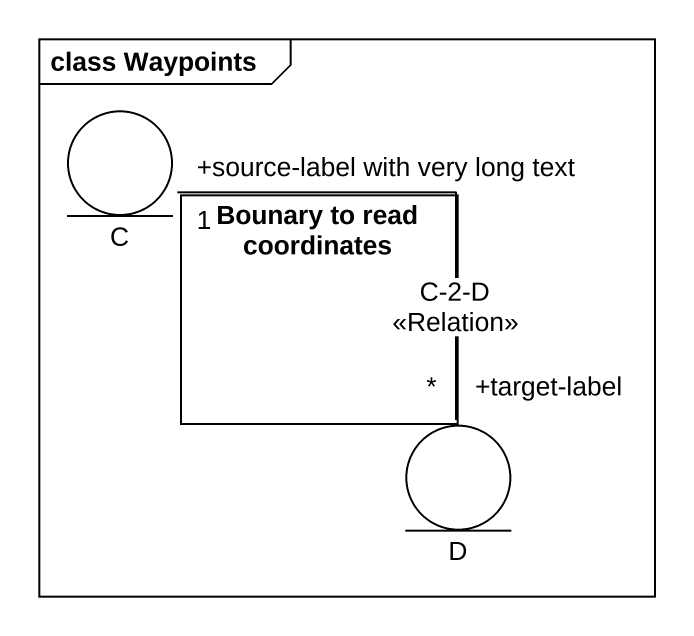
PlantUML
@startuml
mainframe class Waypoints
entity C
rectangle "Bounary to read coordinates" as Bounary_to_read_coordinates
entity D
C "+source-label with very long text\n1" -- "+target-label\n*" D : C-2-D\n<<Relation>>
@enduml
